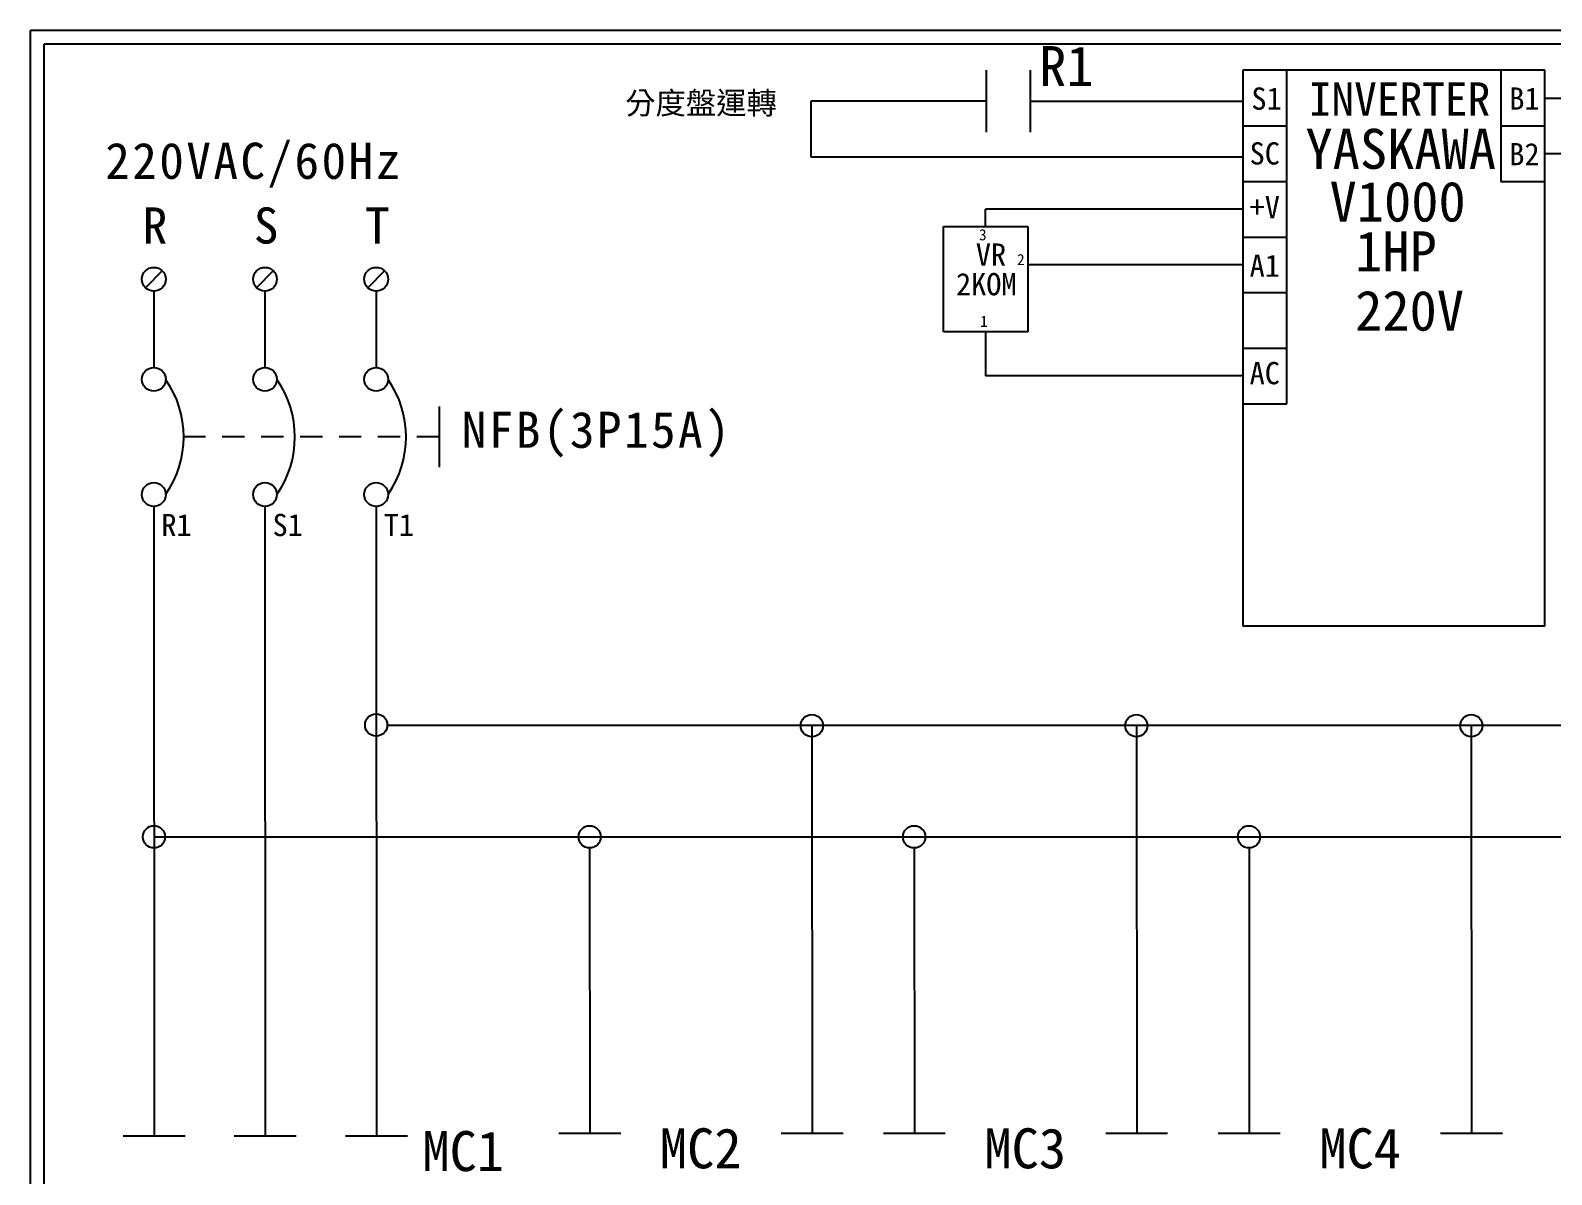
# Model space of a CAD drawing. Extents: x 10 to 297, y 3 to 207.
# Drawn here: x 10 to 146.8, y 104.1 to 207 of the extents above; entities that cross this region are included whole.
import ezdxf

# ---------------------------------------------------------------- set-up
doc = ezdxf.new("R2010")
doc.units = 0
doc.linetypes.add('HIDDEN9', pattern=[3.5, 2, -1.5])
doc.layers.get('0').update_dxf_attribs({"linetype": 'CONTINUOUS'})
doc.layers.add('圖框層', color=7, linetype='CONTINUOUS')
doc.layers.add('標尺寸層', color=3, linetype='CONTINUOUS')
doc.styles.add('STSL', font='kaiu.ttf')
doc.styles.add('標楷體', font='kaiu.ttf')

msp = doc.modelspace()

# ---------------------------------------------------------------- linework, layer by layer
for p, q in [((146.21, 203.39), (119.06, 203.39)), ((119.06, 203.39), (119.06, 153.39)), ((119.06, 203.39), (119.06, 193.39)), ((119.06, 203.39), (119.06, 198.39)), ((123.01, 198.39), (123.01, 203.39)), ((142.26, 203.39), (142.26, 198.39)), ((146.21, 153.39), (146.21, 203.39)), ((146.21, 198.39), (146.21, 203.39)), ((95.96, 200.6), (80.19, 200.6)), ((80.19, 200.6), (80.19, 195.6)), ((99.93, 200.6), (119.06, 200.6)), ((146.21, 200.89), (163.24, 200.89)), ((119.06, 198.39), (123.01, 198.39)), ((123.01, 193.39), (123.01, 198.39)), ((142.26, 198.39), (146.21, 198.39)), ((142.26, 198.39), (142.26, 193.39)), ((146.21, 193.39), (146.21, 198.39)), ((146.21, 195.89), (179.27, 195.89)), ((80.19, 195.6), (119.06, 195.6)), ((119.06, 193.39), (123.01, 193.39)), ((123.01, 188.39), (123.01, 193.39)), ((142.26, 193.39), (146.21, 193.39)), ((95.92, 189.34), (95.92, 190.89)), ((119.06, 190.89), (95.92, 190.89)), ((92.12, 189.34), (99.71, 189.34)), ((92.12, 179.87), (92.12, 189.34)), ((99.71, 189.34), (99.71, 179.87)), ((119.06, 188.39), (123.01, 188.39)), ((123.01, 183.39), (123.01, 188.39)), ((21.85, 185.35), (20.34, 183.83)), ((31.85, 185.35), (30.34, 183.83)), ((41.85, 185.35), (40.34, 183.83)), ((119.06, 185.89), (99.71, 185.89)), ((119.06, 183.39), (123.01, 183.39)), ((123.01, 178.39), (123.01, 183.39)), ((99.71, 179.87), (92.12, 179.87)), ((95.92, 179.87), (95.92, 175.89)), ((119.06, 178.39), (123.01, 178.39)), ((123.01, 173.39), (123.01, 178.39)), ((119.06, 175.89), (95.92, 175.89)), ((119.06, 173.39), (123.01, 173.39)), ((21.1, 164.1), (21.13, 107.54)), ((41.1, 164.1), (41.12, 107.54)), ((146.21, 153.39), (119.06, 153.39)), ((42.1, 144.5), (287.37, 144.44)), ((80.29, 144.44), (80.32, 107.8)), ((109.48, 144.44), (109.51, 107.8)), ((139.61, 144.44), (139.64, 107.8)), ((21.12, 134.45), (287.4, 134.44)), ((60.3, 133.44), (60.33, 107.8)), ((89.49, 133.44), (89.51, 107.8)), ((119.62, 133.44), (119.64, 107.8))]:
    msp.add_line(p, q)
at = {"color": 7, "linetype": 'HIDDEN9'}
msp.add_line((46.76, 170.41), (23.79, 170.41), dxfattribs=at)
for centre in [(21.1, 184.59), (31.1, 184.59), (41.1, 184.59), (21.1, 175.59), (31.1, 175.59), (41.1, 175.59), (21.1, 165.23), (31.1, 165.23), (41.1, 165.23)]:
    msp.add_circle(centre, 1.07)
at = {"color": 7}
for centre in [(14.74, 170.41), (24.74, 170.41), (34.74, 170.41)]:
    msp.add_arc(centre, 9.05, 325.1286, 34.8714, dxfattribs=at)
at = {"layer": '圖框層', "color": 7}
for p, q in [((297, 206.97), (10, 206.97)), ((10, 3), (10, 206.97)), ((295.75, 205.72), (11.25, 205.72)), ((11.25, 4.25), (11.25, 205.72))]:
    msp.add_line(p, q, dxfattribs=at)
at = {"layer": '標尺寸層', "color": 7}
for p, q in [((95.96, 203.39), (95.96, 197.82)), ((99.93, 203.39), (99.93, 197.82)), ((21.1, 183.52), (21.1, 176.66)), ((31.1, 183.52), (31.1, 176.66)), ((41.1, 183.52), (41.1, 176.66)), ((46.76, 173.14), (46.76, 167.68)), ((21.1, 164.16), (21.1, 164.1)), ((31.1, 164.16), (31.1, 164.1)), ((31.1, 164.1), (31.12, 107.55)), ((41.1, 164.16), (41.1, 164.1)), ((18.35, 107.54), (23.92, 107.54)), ((28.33, 107.55), (33.89, 107.55)), ((38.35, 107.54), (43.92, 107.54)), ((57.54, 107.8), (63.11, 107.8)), ((77.54, 107.8), (83.11, 107.8)), ((86.73, 107.8), (92.29, 107.8)), ((106.73, 107.8), (112.29, 107.8)), ((116.85, 107.8), (122.42, 107.8)), ((136.85, 107.8), (142.42, 107.8))]:
    msp.add_line(p, q, dxfattribs=at)
for centre in [(41.1, 144.5), (80.29, 144.44), (109.48, 144.44), (139.61, 144.44), (21.11, 134.44), (60.3, 134.44), (89.49, 134.44), (119.61, 134.44)]:
    msp.add_circle(centre, 1, dxfattribs=at)

# ---------------------------------------------------------------- texts
at = {"color": 0, "char_height": 3.25, "style": '標楷體'}
for s, insert, width, attachment_point in [('\\pt6.5;{\\T1.1;220VAC/60Hz}', (16.73, 196.87), 35.213, 1), ('\\pt6.5;{\\T1.1;R}', (20.1, 191.05), 2, 1), ('\\pt6.5;{\\T1.1;S}', (30.1, 191.05), 2, 1), ('\\pt6.5;{\\T1.1;T}', (40.1, 191.05), 2, 1), ('\\pt6.5;{\\T1.1;NFB(3P15A)}', (60.96, 172.68), 24.6072, 2)]:
    msp.add_mtext(s, dxfattribs=dict(at, insert=insert, width=width, attachment_point=attachment_point))
at = {"layer": '圖框層', "color": 4, "style": 'STSL'}
for s, height, p in [('R1', 3.6, (100.73, 201.96)), ('分度盤運轉', 2, (63.5, 199.44)), ('S1', 2, (119.83, 199.84)), ('INVERTER', 3, (124.99, 199.3)), ('B1', 2, (143.03, 199.84)), ('YASKAWA', 3.6, (124.69, 194.52)), ('SC', 2, (119.67, 194.91)), ('B2', 2, (143.03, 194.84)), ('V1000', 3.6, (126.86, 189.78)), ('+V', 2, (119.67, 190.08)), ('3', 1, (95.33, 188.09)), ('1HP', 3.6, (129.16, 185.3)), ('VR', 2, (95.04, 185.81)), ('2', 1, (98.75, 185.86)), ('A1', 2, (119.67, 184.81)), ('2KOM', 2, (93.26, 183.15)), ('220V', 3.6, (129.16, 179.97)), ('1', 1, (95.43, 180.31)), ('AC', 2, (119.67, 175.15)), ('R1', 2, (21.78, 161.49)), ('S1', 2, (31.78, 161.49)), ('T1', 2, (41.78, 161.49)), ('MC2', 3.6, (66.62, 104.63)), ('MC3', 3.6, (95.81, 104.63)), ('MC4', 3.6, (125.94, 104.63)), ('MC1', 3.6, (45.26, 104.38))]:
    msp.add_text(s, height=height, dxfattribs=at).set_placement(p)

doc.saveas('drawing.dxf')
